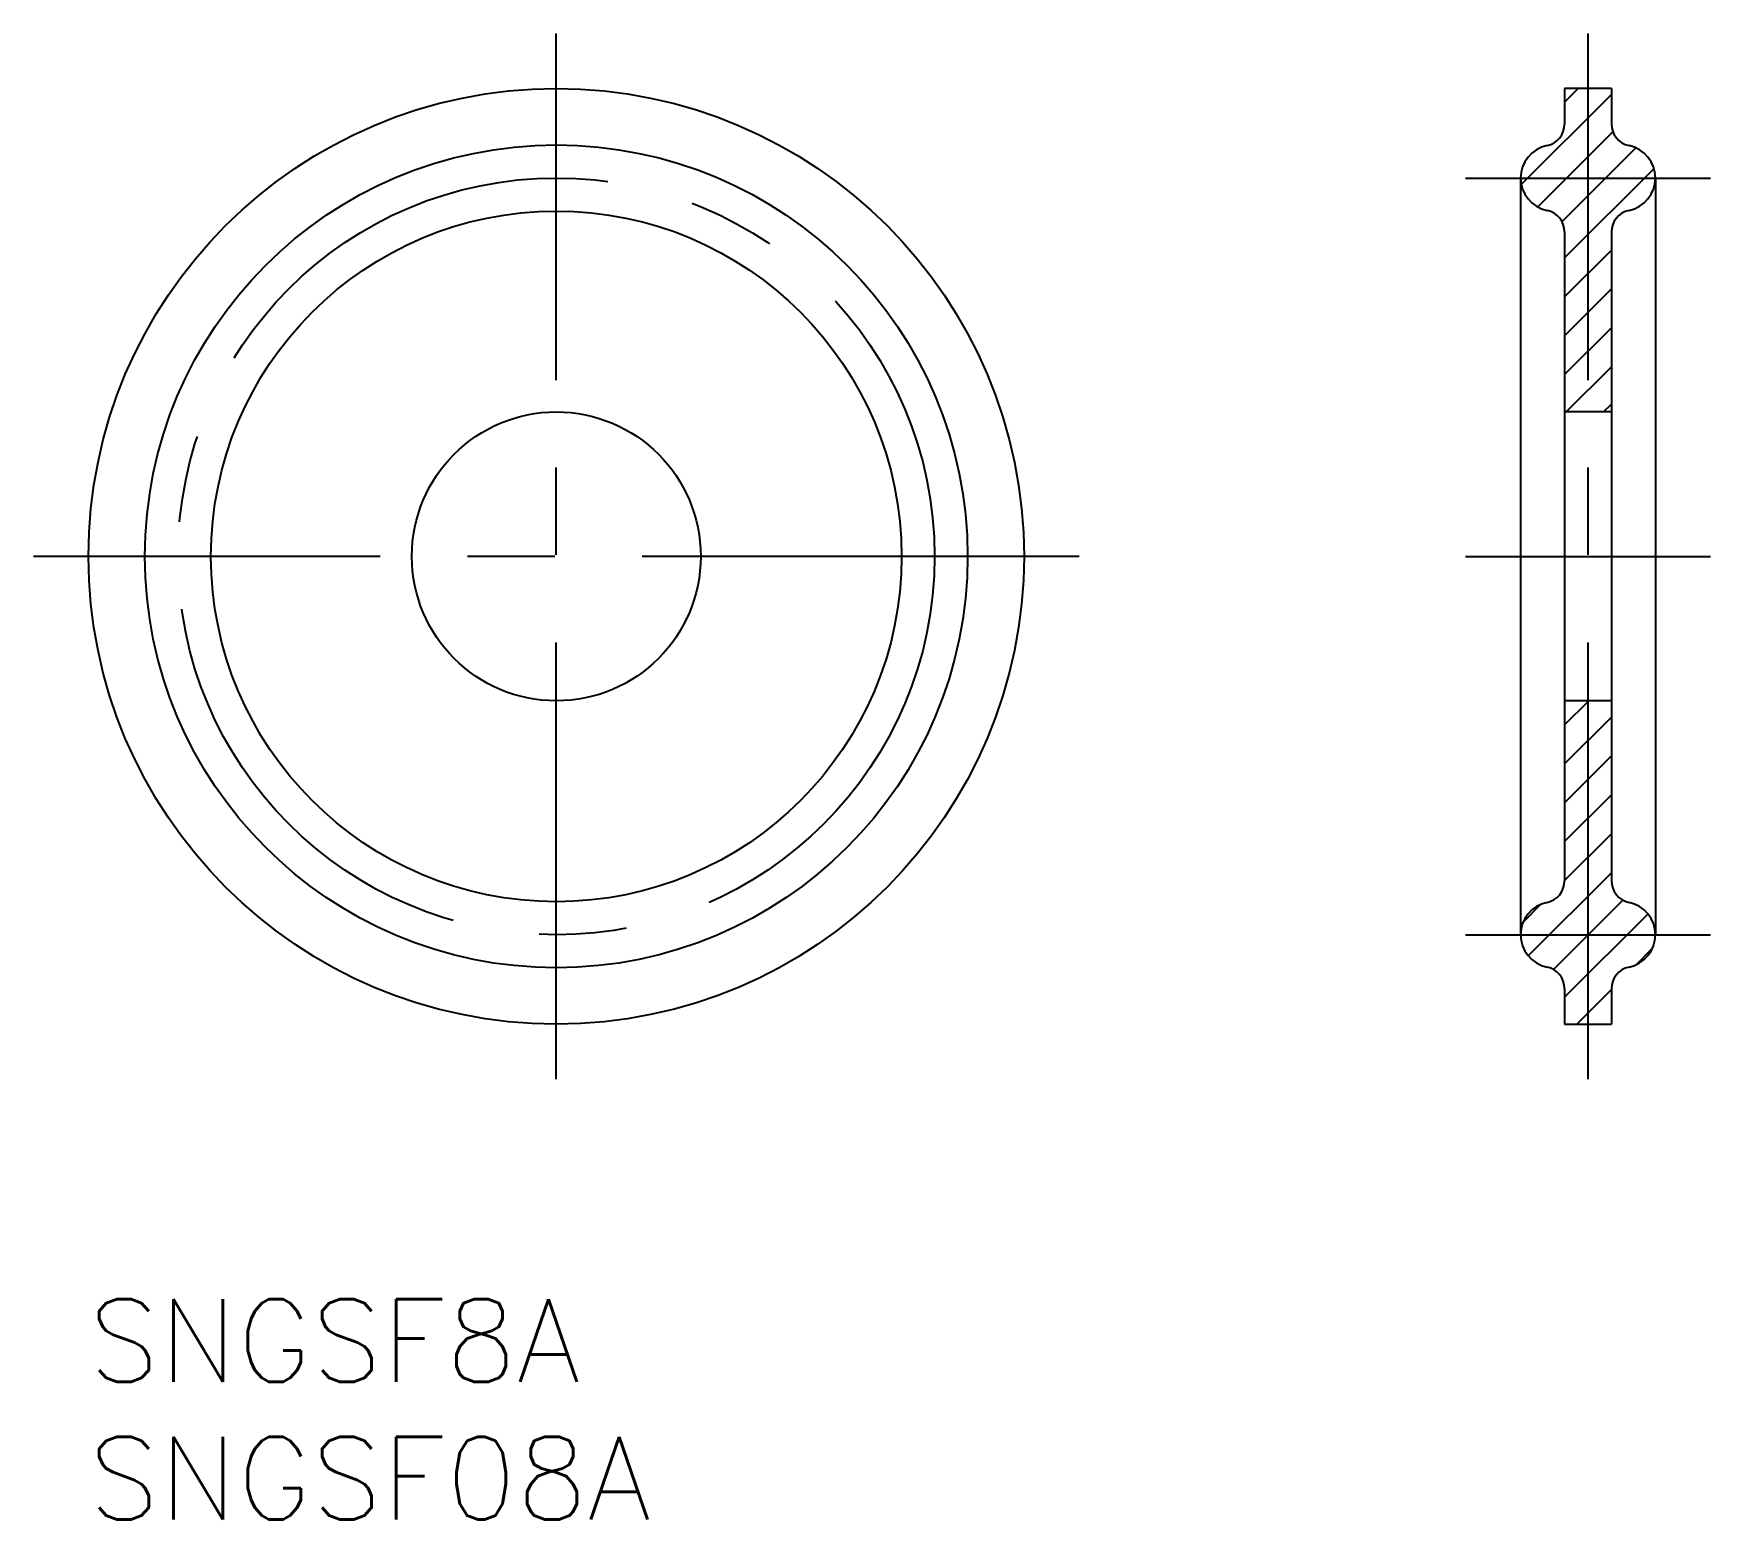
# Model space of a CAD drawing. Extents: x -2 to 58.9, y -8 to 46.
import ezdxf

# ---------------------------------------------------------------- set-up
doc = ezdxf.new("R2010")
doc.units = 0
doc.header["$LTSCALE"] = 0.5
doc.linetypes.add('CENTER', pattern=[50.8, 31.75, -6.35, 6.35, -6.35])
doc.layers.get('0').update_dxf_attribs({"linetype": 'CONTINUOUS'})
for name, color, linetype in [('MSM_CENTER', 1, 'CENTER'), ('MSM_CONTINUOUS', 7, 'CONTINUOUS'), ('MSM_NARROW', 5, 'CONTINUOUS'), ('MSM_PART_NUMBER', 7, 'CONTINUOUS')]:
    doc.layers.add(name, color=color, linetype=linetype)
doc.styles.get("Standard").update_dxf_attribs({"font": 'txt.shx', "height": 3, "bigfont": 'bigfont.shx'})

# ---------------------------------------------------------------- blocks, each defined once
blk = doc.blocks.new('*U8')
at = {"layer": 'MSM_PART_NUMBER'}
blk.add_text('SNGSF8A', height=3, dxfattribs=at).set_placement((0, -3))
blk = doc.blocks.new('*U9')
at = {"layer": 'MSM_PART_NUMBER'}
blk.add_text('SNGSF08A', height=3, dxfattribs=at).set_placement((0, -8))

msp = doc.modelspace()

# ---------------------------------------------------------------- linework, layer by layer
for p, q in [((53.65, 44), (53.65, 42.71)), ((55.35, 44), (53.65, 44)), ((55.35, 44), (55.35, 42.71)), ((52.05, 40.75), (52.05, 13.25)), ((56.95, 40.75), (56.95, 13.25)), ((53.65, 38.79), (53.65, 15.21)), ((55.35, 38.79), (55.35, 15.21)), ((55.35, 32.25), (53.65, 32.25)), ((55.35, 21.75), (53.65, 21.75)), ((53.65, 11.29), (53.65, 10)), ((55.35, 11.29), (55.35, 10)), ((53.65, 10), (55.35, 10))]:
    msp.add_line(p, q)
for radius in [17, 14.95, 12.55]:
    msp.add_circle((17, 27), radius)
for centre, radius, start, end in [((52.85, 42.71), 0.8, 281.53696, 0), ((56.15, 42.71), 0.8, 180, 258.46304), ((53.25, 40.75), 1.2, 101.53696, 258.46304), ((55.75, 40.75), 1.2, 281.53696, 78.46304), ((52.85, 38.79), 0.8, 0, 78.46304), ((56.15, 38.79), 0.8, 101.53696, 180), ((52.85, 15.21), 0.8, 281.53696, 360), ((56.15, 15.21), 0.8, 180, 258.46304), ((53.25, 13.25), 1.2, 101.53696, 258.46304), ((55.75, 13.25), 1.2, 281.53696, 78.46304), ((52.85, 11.29), 0.8, 0, 78.46304), ((56.15, 11.29), 0.8, 101.53696, 180)]:
    msp.add_arc(centre, radius, start, end)
at = {"layer": 'MSM_CENTER'}
for p, q in [((17, 8), (17, 46)), ((54.5, 8), (54.5, 46)), ((50.05, 40.75), (58.95, 40.75)), ((36, 27), (-2, 27)), ((50.05, 27), (58.95, 27)), ((50.05, 13.25), (58.95, 13.25))]:
    msp.add_line(p, q, dxfattribs=at)
msp.add_circle((17, 27), 13.75, dxfattribs=at)
at = {"layer": 'MSM_CONTINUOUS'}
msp.add_circle((17, 27), 5.25, dxfattribs=at)
at = {"layer": 'MSM_NARROW'}
for p, q in [((53.65, 43.504), (54.146, 44)), ((52.074, 40.513), (55.35, 43.789)), ((52.673, 39.698), (55.402, 42.427)), ((53.556, 39.167), (56.236, 41.847)), ((53.65, 37.847), (56.899, 41.096)), ((53.65, 36.432), (55.35, 38.132)), ((53.65, 35.018), (55.35, 36.718)), ((53.65, 33.604), (55.35, 35.304)), ((53.71, 32.25), (55.35, 33.89)), ((55.064, 32.25), (55.35, 32.536)), ((53.65, 20.876), (54.524, 21.75)), ((53.65, 19.462), (55.35, 21.162)), ((53.65, 18.048), (55.35, 19.748)), ((53.65, 16.633), (55.35, 18.333)), ((53.65, 15.219), (55.35, 16.919)), ((52.327, 12.483), (55.35, 15.505)), ((52.142, 13.712), (52.788, 14.358)), ((53.245, 11.986), (55.767, 14.507)), ((53.65, 10.977), (56.681, 14.007)), ((56.244, 12.156), (56.844, 12.756)), ((54.088, 10), (55.35, 11.262))]:
    msp.add_line(p, q, dxfattribs=at)

# ---------------------------------------------------------------- block references
at = {"layer": 'MSM_CONTINUOUS'}
for name in ['*U8', '*U9']:
    msp.add_blockref(name, (0, 0), dxfattribs=at)

doc.saveas('drawing.dxf')
